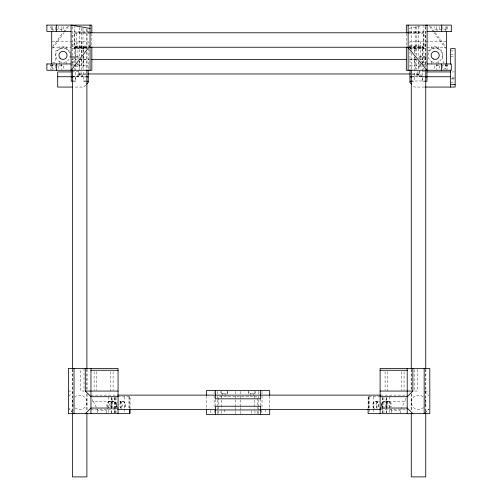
<?xml version="1.0" encoding="UTF-8"?>
<svg xmlns="http://www.w3.org/2000/svg" width="502" height="502" viewBox="0 0 502 502"><rect width="100%" height="100%" fill="white"/><g stroke="black" fill="none" stroke-linecap="round" stroke-linejoin="round"><path stroke-width="0.38" stroke-dasharray="2.51 1.88" d="M422.364 80.966L422.439 76.448M79.222 61.495L79.197 62.367L79.222 61.733M106.757 413.648L106.757 410.259L111.268 401.223M400.427 413.648L400.427 410.259L404.938 401.223M52.61 48.317L64.049 32.63M64.507 32.002L68.63 26.355M52.628 46.435L62.894 32.63M63.359 32.002L67.557 26.355M85.723 85.058L83.715 87.066L73.769 87.066M68.881 396.191L72.985 392.087M443.592 69.797L446.479 66.917M424.711 413.14L428.79 409.067L424.673 413.14M427.955 50.984L435.184 47.238L442.425 50.991L442.413 58.081L443.322 62.599L445.349 62.599M408.879 28.325L420.262 26.311M89.281 31.237L74.691 31.237L74.691 48.55L86.212 48.55M408.885 31.237L423.481 31.237L423.481 48.55L410.423 48.55M74.691 32.693L89.287 32.693M408.885 32.693L423.481 32.693M89.03 32.781L76.499 32.781L76.499 47.238L87.461 47.238M409.381 32.781L423.481 32.781M74.691 33.672L90.053 33.672M408.12 33.672L423.481 33.672M71.077 35.943L74.691 35.943M423.481 35.943L427.095 35.943M446.027 41.428L409.971 41.428L409.971 48.361M52.183 41.547L88.233 41.547L88.233 46.171M71.077 44.076L74.691 44.076M423.481 44.076L427.095 44.076M409.971 45.946L427.051 45.946M71.159 46.065L88.233 46.065M74.691 46.347L88.515 46.347M408.885 46.347L423.481 46.347M409.381 47.238L423.481 47.238M427.051 47.238L446.027 47.238M52.183 47.364L71.159 47.364M74.691 47.326L86.978 47.326M408.885 47.326L423.481 47.326M74.283 47.69L87.047 47.69M408.12 47.69L423.889 47.69M71.999 48.656L86.727 48.656M409.971 48.656L426.957 48.656M450.633 50.922L454.398 50.922M450.633 54.536L454.398 54.536M450.633 56.343L454.398 56.343M71.246 56.732L79.222 56.732L79.222 58.069L71.246 58.069M426.236 56.732L418.988 56.732L418.988 59.129M71.246 57.071L79.222 57.071M418.988 57.071L426.236 57.071M418.988 58.069L426.236 58.069M79.222 59.324L88.233 59.324M409.971 59.324L416.735 59.324M79.197 59.506L89.375 59.506M408.829 59.506L416.66 59.506M71.246 59.663L77.044 59.663M419.71 59.663L426.236 59.663M71.246 61.733L75.595 61.733M421.159 61.733L426.957 61.733M71.246 62.367L75.582 62.367M421.9 62.367L426.957 62.367M52.861 62.725L54.887 62.725L55.797 58.207L55.785 51.11L63.026 47.364L70.255 51.104L70.255 58.207M71.246 64.143L74.139 64.143M77.032 64.143L79.197 64.143M419.007 64.143L420.456 64.143M423.343 64.143L426.957 64.143M409.971 65.31L422.351 65.31L422.351 45.946M424.686 65.31L427.02 65.31M71.19 65.436L73.524 65.436M74.29 65.436L88.233 65.436M50.52 65.762L63.622 65.762L63.622 69.527M447.652 65.762L434.55 65.762L434.55 69.527M75.582 66.735L79.197 66.735M419.007 66.735L422.621 66.735M71.968 71.736L79.197 71.736M424.792 71.736L419.007 71.736L419.007 76.737L424.792 76.737M452.139 71.93L454.398 71.93M79.197 73.963L86.244 73.963M411.96 73.963L419.007 73.963M79.197 74.139L85.974 74.139M412.23 74.139L419.007 74.139M77.132 75.093L82.347 75.093M415.857 75.093L421.071 75.093M71.999 76.448L78.438 76.448M81.048 76.448L87.48 76.448M412.23 76.448L417.162 76.448M419.772 76.448L426.204 76.448M71.968 76.737L79.197 76.737L79.197 61.62M72.752 76.9L78.438 76.9L78.438 74.641M86.727 76.9L81.048 76.9L81.098 71.46M411.477 76.9L417.162 76.9L417.162 74.641M425.451 76.9L419.772 76.9L419.823 71.46M452.02 77.126L454.366 77.126M72.012 80.966L75.846 80.966L75.764 76.448M83.715 80.966L85.974 80.966M410.724 80.966L424.661 80.966M73.505 81.255L75.764 81.255L75.764 70.732M85.974 81.255L83.715 81.255L83.715 71.447M411.477 81.255L414.489 81.255L414.489 57.027M425.451 81.255L422.439 81.255L422.439 66.164M450.633 82.548L454.398 82.504M424.485 87.066L414.489 87.066L412.481 85.058M68.366 391.058L72.602 391.058M424.861 391.058L429.806 391.058M90.956 395.124L116.79 395.124M380.598 395.124L407.216 395.124M118.064 396.705L130.049 396.705L130.049 408.258M380.108 396.705L368.123 396.705L368.123 408.258M107.139 407.072A3.796 2.623 -90 0 1 109.411 401.38L113.898 401.38A3.796 2.673 -90 0 1 116.213 407.072M122.651 401.38L119.2 401.38A3.796 2.692 -90 0 1 121.804 404.192A3.796 2.692 -90 0 1 120.549 408.465M375.521 401.38L378.972 401.38A3.796 2.692 -90 0 0 376.368 404.192A3.796 2.692 -90 0 0 377.623 408.465M381.953 407.072A3.796 2.673 -90 0 1 384.268 401.38L388.761 401.38A3.796 2.623 -90 0 1 391.033 407.072M90.956 409.582L116.79 409.582M380.598 409.582L407.216 409.582M93.234 401.223L97.746 410.259L106.757 410.259M386.904 401.223L391.416 410.259L400.427 410.259M72.985 412.631L68.881 408.553L72.947 412.631M424.673 391.573L428.777 395.676M51.693 66.917L54.574 69.797M409.067 47.031L411.916 50.702M430.616 26.355L434.814 32.002M435.278 32.63L445.544 46.435M429.543 26.355L433.659 32.002M434.117 32.63L445.563 48.317M418.988 61.495L419.007 70.437M447.652 26.606L447.652 29.618L434.55 29.618L434.55 26.606M447.652 63.955L447.652 69.527M446.479 26.506L446.479 30.722M446.479 64.658L446.479 69.609M445.895 26.606L445.895 31.425M445.895 63.955L445.895 69.527M445.167 29.618L445.167 30.823M445.167 64.557L445.167 65.762M442.858 26.606L442.858 31.425M442.858 65.762L442.858 69.527M439.344 26.606L439.344 29.618M439.344 65.762L439.344 69.527M438.842 49.033L438.842 46.83L431.525 46.83L431.525 49.033M438.842 61.708L438.842 64.143M437.035 29.618L437.035 30.823M437.035 64.557L437.035 65.762M436.307 26.606L436.307 31.425M436.307 63.955L436.307 69.527M431.519 61.708L431.519 64.143M425.828 26.656L425.828 66.383M425.878 369.246L425.872 413.648M425.74 26.669L425.74 66.672M425.74 369.441L425.74 412.581M423.889 25.1L423.889 65.762M423.889 67.946L423.889 69.502M422.439 48.656L422.439 63.503M421.071 76.9L421.071 74.641L415.857 74.641L415.857 76.9M420.274 41.428L420.274 59.92M420.274 63.767L420.274 65.31M418.511 26.656L418.511 57.818M418.511 61.708L418.511 69.502M417.382 369.246L417.382 391.058L414.156 391.058L414.156 368.468M417.112 71.46L417.112 75.093M416.723 26.656L416.723 56.262M416.66 59.148L416.723 69.502M415.192 26.656L415.192 53.921M415.192 57.818L415.192 69.502M414.583 45.946L414.583 53.689M414.583 56.789L414.583 65.31M414.489 48.656L414.489 53.225M411.188 26.656L411.282 50.2M411.188 53.143L411.194 70.28M411.282 369.441L411.282 390.619M411.282 393.756L411.282 410.228M411.144 369.246L411.144 390.28M411.144 394.177L411.144 410.529M409.971 51.706L409.971 70.029M406.331 33.672L406.331 46.134M405.779 398.212L405.779 401.223L386.063 401.223L386.063 398.212M404.054 371.587L404.054 390.28M401.795 371.587L401.795 390.28M391.416 410.259L391.416 413.648M389.659 396.705L389.684 412.876M387.337 371.587L387.337 391.058M386.64 397.477L386.64 412.876M386.427 397.477L386.427 412.876M385.078 371.587L385.078 390.28M383.898 397.477L383.942 412.876M382.311 397.477L382.311 412.876M382.204 397.477L382.204 412.876M373.72 396.705L373.676 408.258M373.676 409.03L373.72 412.876M369.202 396.705L369.202 408.258M369.202 409.03L369.202 412.876M368.725 396.705L368.725 408.258M368.65 396.705L368.65 408.258M269.687 395.99L269.687 408.308M265.282 409.494L265.282 413.748M262.006 391.359L262.006 409.494M261.837 410.203L261.837 413.748M260.651 398.826L260.651 405.641M258.392 391.378L258.392 399.071M258.392 399.843L258.392 406.764M258.392 407.536L258.392 410.611M258.392 411.383L258.392 413.692M257.313 413.711L257.313 396.392L218.816 396.392L218.816 413.711M255.229 391.284L255.229 393.317L248.904 393.317L248.904 391.284M254.953 410.912L254.953 413.748M254.778 391.359L254.778 409.494M253.422 393.317L253.416 396.392M251.508 410.912L251.508 413.748M250.724 393.317L250.711 396.392M248.452 391.328L248.452 396.392M240.69 391.378L240.69 399.071M240.69 399.843L240.69 406.764M240.69 407.536L240.69 410.611M240.69 411.383L240.69 413.692M235.4 391.378L235.4 399.071M235.4 399.843L235.4 406.764M235.4 407.536L235.4 410.611M235.4 411.383L235.4 413.692M227.67 391.328L227.67 396.392M227.218 391.284L227.218 393.317L220.893 393.317L220.893 391.284M225.411 393.317L225.411 396.392M224.62 409.494L224.62 413.748M222.7 393.317L222.7 396.392M221.344 391.359L221.344 409.494M221.175 410.912L221.175 413.748M217.73 391.378L217.73 399.071M217.73 399.843L217.73 406.764M217.73 407.536L217.73 410.611M217.73 411.383L217.73 413.692M215.471 399.423L215.471 405.641M214.291 410.203L214.291 413.748M214.116 391.359L214.116 408.735M210.846 410.203L210.846 413.748M206.435 395.99L206.435 408.308M129.447 396.705L129.522 408.258M128.97 396.705L128.97 408.258M124.452 396.705L124.496 408.258M124.496 409.03L124.452 412.876M115.968 397.477L115.968 412.876M115.855 397.477L115.855 412.876M114.274 397.477L114.274 412.876M114.23 397.477L114.23 412.876M113.094 371.587L113.094 390.28M112.109 398.212L112.109 401.223L92.393 401.223L92.393 398.212M111.745 397.477L111.745 412.876M111.532 397.477L111.532 412.876M110.835 371.587L110.835 391.058M108.514 396.705L108.488 412.876M97.746 410.259L97.746 413.648M96.378 371.587L96.378 390.28M94.119 371.587L94.119 390.28M91.835 33.672L91.835 46.134M88.233 48.656L88.233 70.437M86.978 28.997L86.978 48.468M86.978 52.365L86.978 70.28M87.028 369.246L87.022 390.28M87.028 394.177L87.022 410.529M86.89 29.022L86.89 48.631M86.89 51.769L86.89 69.025M86.89 369.441L86.89 390.619M86.89 393.756L86.89 410.228M84.016 368.468L84.016 391.058L80.791 391.058L80.791 369.246M83.715 48.656L83.715 52.459M83.715 55.509L83.715 69.207M83.627 46.065L83.627 52.264M83.627 56.136L83.627 65.436M82.981 28.219L82.981 53.143M82.981 57.04L82.981 68.724M82.347 76.9L82.347 74.641L77.132 74.641L77.132 76.9M81.55 41.547L81.55 56.186M81.55 59.267L81.55 65.436M81.443 28.219L81.443 55.477M81.443 58.596L81.443 69.502M79.661 27.434L79.661 57.818M79.661 60.93L79.661 69.502M78.387 71.46L78.387 75.093M77.935 41.547L77.935 59.267M77.935 63.12L77.935 65.436M75.858 46.065L75.858 62.336M75.764 48.656L75.764 63.503M75.764 64.225L75.764 70.01M74.283 25.1L74.283 65.762M74.283 67.946L74.283 69.502M72.338 26.656L72.432 66.672M72.432 369.441L72.432 412.581M72.294 369.246L72.294 413.648M66.647 49.033L66.647 46.83L59.33 46.83L59.33 49.033M66.647 61.708L66.647 64.143M63.622 26.606L63.622 29.618L50.52 29.618L50.52 26.606M61.865 26.606L61.865 31.425M61.865 63.955L61.865 69.527M61.137 29.618L61.137 30.823M61.137 64.557L61.137 65.762M59.33 61.708L59.33 64.143M58.828 26.606L58.828 29.618M58.828 65.762L58.828 69.527M55.314 26.606L55.314 31.425M55.314 65.762L55.314 69.527M53.005 29.618L53.005 30.823M53.005 64.557L53.005 65.762M52.277 26.606L52.277 31.425M52.277 63.955L52.277 69.527M51.693 26.506L51.693 30.722M51.693 64.658L51.693 69.609M50.52 63.955L50.52 69.527M424.774 398.739A7.229 7.229 0 0 1 424.774 405.967M423.619 407.467A7.229 7.229 0 0 1 413.397 407.467A7.229 7.229 0 0 1 413.397 397.239A7.229 7.229 0 0 1 423.619 397.239M374.147 408.465A3.796 2.742 -90 0 1 373.419 402.736A3.796 2.742 -90 0 1 377.617 402.736A3.796 2.742 -90 0 1 376.889 408.465M377.309 408.465A3.796 2.673 -90 0 1 376.174 403.721A3.796 2.673 -90 0 1 379.336 401.512M380.962 403.282A3.796 2.673 -90 0 1 380.962 407.072M384.268 401.38A3.796 2.673 -90 0 1 386.584 407.072M385.636 407.072A3.796 2.742 -90 0 1 388.015 401.38A3.796 2.742 -90 0 1 390.387 407.072M74.547 397.239A7.229 7.229 0 0 1 84.769 397.239A7.229 7.229 0 0 1 84.769 407.467A7.229 7.229 0 0 1 74.547 407.467M73.399 405.967A7.229 7.229 0 0 1 73.399 398.739M121.283 408.465A3.796 2.742 -90 0 1 120.549 402.736A3.796 2.742 -90 0 1 124.753 402.736A3.796 2.742 -90 0 1 124.025 408.465M119.526 401.38A3.796 2.673 -90 0 1 122.105 404.192A3.796 2.673 -90 0 1 120.863 408.465M117.211 407.072A3.796 2.673 -90 0 1 117.211 403.282M111.582 407.072A3.796 2.673 -90 0 1 113.898 401.38M107.786 407.072A3.796 2.742 -90 0 1 110.158 401.38A3.796 2.742 -90 0 1 112.53 407.072M374.392 408.465A3.796 2.623 -90 0 1 373.695 402.736A3.796 2.623 -90 0 1 377.711 402.736A3.796 2.623 -90 0 1 377.015 408.465M380.88 402.491A3.796 2.692 -90 0 1 381.307 407.072M382.518 407.072A3.796 2.692 -90 0 1 384.852 401.38A3.796 2.692 -90 0 1 387.18 407.072M386.49 407.072A3.796 2.623 -90 0 1 388.761 401.38M121.158 408.465A3.796 2.623 -90 0 1 120.455 402.736A3.796 2.623 -90 0 1 124.477 402.736A3.796 2.623 -90 0 1 123.781 408.465M116.866 407.072A3.796 2.692 -90 0 1 117.292 402.491M110.986 407.072A3.796 2.692 -90 0 1 113.32 401.38A3.796 2.692 -90 0 1 115.655 407.072M109.411 401.38A3.796 2.623 -90 0 1 111.682 407.072M454.398 78.889L450.633 78.889L454.398 78.933M431.569 61.633A7.229 7.229 0 0 0 442.413 55.371A7.229 7.229 0 0 0 431.569 49.108A7.229 7.229 0 0 0 431.569 61.633M59.374 61.633A7.229 7.229 0 0 0 70.217 55.371A7.229 7.229 0 0 0 59.374 49.108A7.229 7.229 0 0 0 59.374 61.633"/><path stroke-width="0.75" d="M90.053 45.807L71.077 70.28L71.077 25.1L90.053 28.463M86.727 84.054L88.233 82.548L88.233 70.029M412.864 368.468L412.864 391.058L407.216 396.705L380.108 396.705M85.309 413.648L90.956 408.044L118.064 408.044M425.577 25.37L427.095 25.1L427.095 70.28L408.12 47.69M46.849 25.1L91.835 25.1L91.835 32.887M71.077 31.425L46.849 31.425L46.899 25.1M427.095 31.425L451.323 31.425M89.814 32.781L408.597 32.781M89.814 47.238L408.597 47.238M91.728 59.506L406.482 59.506M46.849 63.955L71.077 63.955M427.095 63.955L451.323 63.955L451.323 70.28L406.331 70.28L406.331 46.912M71.246 71.93L57.692 71.93L57.692 87.066L72.238 87.066M426.957 71.93L450.633 71.93M87.812 73.963L410.398 73.963M57.692 76.737L71.246 76.737M426.957 76.737L450.633 76.737M71.246 76.9L72.752 76.9M86.727 76.9L88.233 76.9M409.971 76.9L411.477 76.9M425.451 76.9L426.957 76.9M72.752 81.255L71.246 81.255L71.246 69.922M86.727 81.255L88.233 81.255M409.971 81.255L411.477 81.255M425.451 81.255L426.957 81.255L426.957 69.922M450.633 84.355L455.151 84.355M425.257 87.066L455.151 87.066L455.151 48.656L450.633 48.656L450.633 64.174M90.956 370.275L118.064 370.275M380.108 370.275L407.216 370.275M85.309 368.468L85.309 391.058L118.064 391.058M380.108 391.058L412.864 391.058M117.568 395.124L380.598 395.124M118.064 396.705L90.956 396.705L85.309 391.058M380.108 408.044L407.216 408.044L412.864 413.648M117.568 409.582L215.427 409.582M260.042 409.582L380.598 409.582M215.471 409.946L260.651 409.946M411.477 84.054L409.971 82.548L409.971 70.029M451.267 31.425L451.323 25.1L406.331 25.1L406.331 32.887M450.633 70.048L450.633 87.066M446.479 31.218L446.479 64.049M441.578 25.1L441.578 31.425M441.578 63.955L441.578 70.28M425.74 69.809L425.74 368.656M425.74 413.366L425.74 476.9L411.282 476.9L411.282 413.366M424.159 368.468L424.159 413.648M411.282 69.809L411.282 368.656M408.12 25.1L408.12 70.28M407.216 368.468L407.216 413.648M380.108 413.648L380.108 368.468L429.806 368.468L429.806 413.648L368.123 413.648L368.123 409.03M269.687 395.225L269.687 390.606L206.435 390.606L206.435 395.225M269.687 409.074L269.687 414.464L206.435 414.464L206.435 409.074M260.651 390.606L260.651 398.826L215.471 398.826L215.471 390.606M260.651 414.464L260.651 406.237L215.471 406.237L215.471 414.464M130.049 409.03L130.049 413.648L68.366 413.648L68.366 368.468L118.064 368.468L118.064 413.648M129.522 409.03L129.447 413.648M91.835 46.912L91.835 70.28L46.849 70.28L46.899 63.955M90.956 368.468L90.956 413.648M90.053 25.1L90.053 70.28M86.89 69.809L86.89 368.656M86.89 413.366L86.89 476.9L72.432 476.9L72.432 413.366M74.014 368.468L74.014 413.648M72.432 69.809L72.432 368.656M56.538 25.1L56.538 31.425M56.538 63.955L56.538 70.28M51.693 31.218L51.693 64.049M60.114 58.245A4.066 4.066 0 0 0 66.917 56.425A4.066 4.066 0 0 0 61.934 51.442A4.066 4.066 0 0 0 60.114 58.245M433.151 58.891A4.066 4.066 0 0 0 439.25 55.371A4.066 4.066 0 0 0 433.151 51.85A4.066 4.066 0 0 0 433.151 58.891"/></g></svg>
